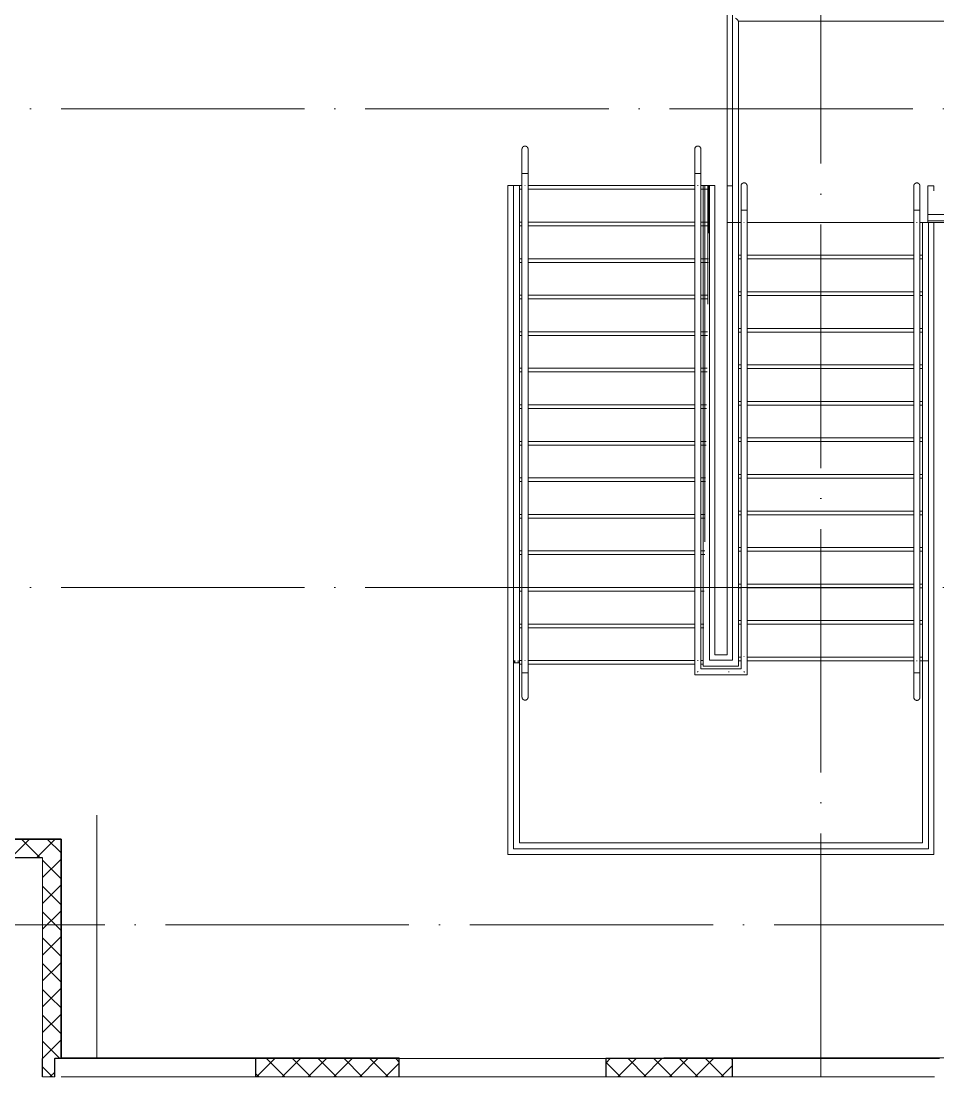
# Model space of a CAD drawing. Header units: millimetres. Extents: x -1073752 to 1436911, y -1379358 to 94781.
# Drawn here: x -898869 to -891335, y -1011006 to -1002336 of the extents above; entities that cross this region are included whole.
import ezdxf

# ---------------------------------------------------------------- set-up
doc = ezdxf.new("R2010")
doc.units = ezdxf.units.MM
doc.linetypes.add('ADSK_Линия сетки', pattern=[25, 20, -2.5, 0, -2.5])
for name, color, linetype, lineweight in [('Лестницы', 7, 'Continuous', 9), ('Ограждение', 252, 'Continuous', 9), ('Оси', 252, 'Continuous', 9), ('Перекрытие', 252, 'Continuous', 18), ('Стены внутренние', 7, 'Continuous', 18), ('Стены наружные', 7, 'Continuous', 18), ('Стены штриховка', 7, 'Continuous', 9)]:
    doc.layers.add(name, color=color, linetype=linetype, lineweight=lineweight)

# ---------------------------------------------------------------- blocks, each defined once
blk = doc.blocks.new('2 этаж')
at = {"layer": 'Лестницы', "color": 251, "true_color": 0x636466}
for p, q in [((128900.8, 4029.8), (128855.8, 4029.8)), ((128855.8, 4029.8), (128855.8, -187.6)), ((128970.8, 4029.8), (128950.8, 4029.8)), ((128970.8, 3999.8), (128950.8, 3999.8)), ((130390.8, 4029.8), (129020.8, 4029.8)), ((130390.8, 3999.8), (129020.8, 3999.8)), ((130505.8, 4029.8), (130440.8, 4029.8)), ((130505.8, 3999.8), (130440.8, 3999.8)), ((130555.8, 4029.8), (130505.8, 4029.8)), ((130505.8, 4029.8), (130505.8, 3729.8)), ((130555.8, 4029.8), (130555.8, 177.7)), ((130701, 4027.7), (130655.8, 4027.7)), ((130655.8, 3987.8), (130655.8, 4027.7)), ((132355.8, 4027.7), (132305.8, 4027.7)), ((132305.8, 3791.9), (132305.8, 4027.7)), ((132355.8, 3987.8), (132355.8, 4027.7)), ((128970.8, 3729.8), (128950.8, 3729.8)), ((130390.8, 3729.8), (129020.8, 3729.8)), ((130505.8, 3729.8), (130440.8, 3729.8)), ((130505.8, 3729.8), (130505.8, 3639.8)), ((132305.8, 3727.7), (132305.8, 3741.9)), ((128970.8, 3699.8), (128950.8, 3699.8)), ((130390.8, 3699.8), (129020.8, 3699.8)), ((130505.8, 3699.8), (130440.8, 3699.8)), ((130655.8, 177.7), (130655.8, 3727.4)), ((132355.8, 145), (132355.8, 3727.4)), ((128970.8, 3429.8), (128950.8, 3429.8)), ((128970.8, 3399.8), (128950.8, 3399.8)), ((130390.8, 3429.8), (129020.8, 3429.8)), ((130390.8, 3399.8), (129020.8, 3399.8)), ((130503.1, 3429.8), (130440.8, 3429.8)), ((130502.7, 3399.8), (130440.8, 3399.8)), ((130750.8, 3457.7), (130770.8, 3457.7)), ((130750.8, 3427.7), (130770.8, 3427.7)), ((130820.8, 3457.7), (132190.8, 3457.7)), ((130820.8, 3427.7), (132190.8, 3427.7)), ((132240.8, 3457.7), (132260.8, 3457.7)), ((132240.8, 3427.7), (132260.8, 3427.7)), ((128970.8, 3129.8), (128950.8, 3129.8)), ((130390.8, 3129.8), (129020.8, 3129.8)), ((130499.3, 3129.8), (130440.8, 3129.8)), ((130750.8, 3157.7), (130770.8, 3157.7)), ((130750.8, 3127.7), (130770.8, 3127.7)), ((130820.8, 3157.7), (132190.8, 3157.7)), ((130820.8, 3127.7), (132190.8, 3127.7)), ((132240.8, 3157.7), (132260.8, 3157.7)), ((132240.8, 3127.7), (132260.8, 3127.7)), ((128970.8, 3099.8), (128950.8, 3099.8)), ((130390.8, 3099.8), (129020.8, 3099.8)), ((130498.9, 3099.8), (130440.8, 3099.8)), ((128970.8, 2829.8), (128950.8, 2829.8)), ((128970.8, 2799.8), (128950.8, 2799.8)), ((130390.8, 2829.8), (129020.8, 2829.8)), ((130390.8, 2799.8), (129020.8, 2799.8)), ((130495.4, 2829.8), (130440.8, 2829.8)), ((130495.1, 2799.8), (130440.8, 2799.8)), ((130750.8, 2857.7), (130770.8, 2857.7)), ((130750.8, 2827.7), (130770.8, 2827.7)), ((130820.8, 2857.7), (132190.8, 2857.7)), ((130820.8, 2827.7), (132190.8, 2827.7)), ((132240.8, 2857.7), (132260.8, 2857.7)), ((132240.8, 2827.7), (132260.8, 2827.7)), ((128970.8, 2529.8), (128950.8, 2529.8)), ((130390.8, 2529.8), (129020.8, 2529.8)), ((130491.8, 2529.8), (130440.8, 2529.8)), ((130750.8, 2557.7), (130770.8, 2557.7)), ((130750.8, 2527.7), (130770.8, 2527.7)), ((130820.8, 2557.7), (132190.8, 2557.7)), ((130820.8, 2527.7), (132190.8, 2527.7)), ((132240.8, 2557.7), (132260.8, 2557.7)), ((132240.8, 2527.7), (132260.8, 2527.7)), ((128970.8, 2499.8), (128950.8, 2499.8)), ((130390.8, 2499.8), (129020.8, 2499.8)), ((130491.2, 2499.8), (130440.8, 2499.8)), ((130750.8, 2257.7), (130770.8, 2257.7)), ((130820.8, 2257.7), (132190.8, 2257.7)), ((132240.8, 2257.7), (132260.8, 2257.7)), ((128970.8, 2229.8), (128950.8, 2229.8)), ((128970.8, 2199.8), (128950.8, 2199.8)), ((130390.8, 2229.8), (129020.8, 2229.8)), ((130390.8, 2199.8), (129020.8, 2199.8)), ((130487.7, 2229.8), (130440.8, 2229.8)), ((130487.4, 2199.8), (130440.8, 2199.8)), ((130750.8, 2227.7), (130770.8, 2227.7)), ((130820.8, 2227.7), (132190.8, 2227.7)), ((132240.8, 2227.7), (132260.8, 2227.7)), ((128970.8, 1929.8), (128950.8, 1929.8)), ((130390.8, 1929.8), (129020.8, 1929.8)), ((130483.9, 1929.8), (130440.8, 1929.8)), ((130750.8, 1957.7), (130770.8, 1957.7)), ((130750.8, 1927.7), (130770.8, 1927.7)), ((130820.8, 1957.7), (132190.8, 1957.7)), ((130820.8, 1927.7), (132190.8, 1927.7)), ((132240.8, 1957.7), (132260.8, 1957.7)), ((132240.8, 1927.7), (132260.8, 1927.7)), ((128970.8, 1899.8), (128950.8, 1899.8)), ((130390.8, 1899.8), (129020.8, 1899.8)), ((130483.5, 1899.8), (130440.8, 1899.8)), ((130750.8, 1657.7), (130770.8, 1657.7)), ((130820.8, 1657.7), (132190.8, 1657.7)), ((132240.8, 1657.7), (132260.8, 1657.7)), ((128970.8, 1629.8), (128950.8, 1629.8)), ((128970.8, 1599.8), (128950.8, 1599.8)), ((130390.8, 1629.8), (129020.8, 1629.8)), ((130390.8, 1599.8), (129020.8, 1599.8)), ((130480.1, 1629.8), (130440.8, 1629.8)), ((130479.7, 1599.8), (130440.8, 1599.8)), ((130750.8, 1627.7), (130770.8, 1627.7)), ((130820.8, 1627.7), (132190.8, 1627.7)), ((132240.8, 1627.7), (132260.8, 1627.7)), ((128970.8, 1329.8), (128950.8, 1329.8)), ((130390.8, 1329.8), (129020.8, 1329.8)), ((130476.4, 1329.8), (130440.8, 1329.8)), ((130750.8, 1357.7), (130770.8, 1357.7)), ((130750.8, 1327.7), (130770.8, 1327.7)), ((130820.8, 1357.7), (132190.8, 1357.7)), ((130820.8, 1327.7), (132190.8, 1327.7)), ((132240.8, 1357.7), (132260.8, 1357.7)), ((132240.8, 1327.7), (132260.8, 1327.7)), ((128970.8, 1299.8), (128950.8, 1299.8)), ((130390.8, 1299.8), (129020.8, 1299.8)), ((130475.9, 1299.8), (130440.8, 1299.8)), ((130750.8, 1057.7), (130770.8, 1057.7)), ((130820.8, 1057.7), (132190.8, 1057.7)), ((132240.8, 1057.7), (132260.8, 1057.7)), ((128970.8, 1029.8), (128950.8, 1029.8)), ((128970.8, 999.8), (128950.8, 999.8)), ((130390.8, 1029.8), (129020.8, 1029.8)), ((130390.8, 999.8), (129020.8, 999.8)), ((130472.5, 1029.8), (130440.8, 1029.8)), ((130472.2, 999.8), (130440.8, 999.8)), ((130750.8, 1027.7), (130770.8, 1027.7)), ((130820.8, 1027.7), (132190.8, 1027.7)), ((132240.8, 1027.7), (132260.8, 1027.7)), ((128970.8, 729.8), (128950.8, 729.8)), ((128970.8, 699.8), (128950.8, 699.8)), ((130390.8, 729.8), (129020.8, 729.8)), ((130390.8, 699.8), (129020.8, 699.8)), ((130468.5, 729.8), (130440.8, 729.8)), ((130468.1, 699.8), (130440.8, 699.8)), ((130750.8, 757.7), (130770.8, 757.7)), ((130750.8, 727.7), (130770.8, 727.7)), ((130820.8, 757.7), (132190.8, 757.7)), ((130820.8, 727.7), (132190.8, 727.7)), ((132240.8, 757.7), (132260.8, 757.7)), ((132240.8, 727.7), (132260.8, 727.7)), ((130750.8, 457.7), (130770.8, 457.7)), ((130820.8, 457.7), (132190.8, 457.7)), ((132240.8, 457.7), (132260.8, 457.7)), ((128970.8, 429.8), (128950.8, 429.8)), ((128970.8, 399.8), (128950.8, 399.8)), ((130390.8, 429.8), (129020.8, 429.8)), ((130390.8, 399.8), (129020.8, 399.8)), ((130464.7, 429.8), (130440.8, 429.8)), ((130464.3, 399.8), (130440.8, 399.8)), ((130750.8, 427.7), (130770.8, 427.7)), ((130820.8, 427.7), (132190.8, 427.7)), ((132240.8, 427.7), (132260.8, 427.7)), ((130655.8, 177.7), (130555.8, 177.7)), ((128905.8, 129.8), (128905.8, 109.8)), ((128970.8, 129.8), (128950.8, 129.8)), ((128970.8, 99.8), (128950.8, 99.8)), ((130390.8, 129.8), (129020.8, 129.8)), ((130390.8, 99.8), (129020.8, 99.8)), ((130461.8, 129.8), (130440.8, 129.8)), ((130461.3, 99.8), (130440.8, 99.8)), ((130750.8, 157.7), (130770.8, 157.7)), ((130750.8, 127.7), (130770.8, 127.7)), ((130820.8, 157.7), (132190.8, 157.7)), ((130820.8, 127.7), (132190.8, 127.7)), ((132240.8, 157.7), (132260.8, 157.7)), ((132240.8, 127.7), (132260.8, 127.7)), ((132355.8, -1462.3), (132355.8, 145)), ((128855.8, -187.6), (128855.8, -1462.3)), ((128855.8, -1462.3), (132355.8, -1462.3))]:
    blk.add_line(p, q, dxfattribs=at)
at = {"layer": 'Ограждение', "color": 251, "true_color": 0x636466}
for p, q in [((130700.8, 5430.9), (130700.8, 3727.7)), ((130750.8, 3727.7), (130750.8, 5380.9)), ((130751.3, 5380.4), (133026.5, 5380.4)), ((128970.8, 4129.8), (128970.8, 4029.2)), ((129020.8, 4129.8), (128970.8, 4129.8)), ((128970.8, 4129.8), (128970.8, 4029.8)), ((128998.2, 4129.8), (128993.5, 4129.8)), ((128993.5, 4129.8), (128995.8, 4129.8)), ((128995.8, 4129.8), (128998.2, 4129.8)), ((129020.8, 4029.2), (129020.8, 4129.8)), ((129020.8, 4129.8), (129020.8, 4029.8)), ((130390.8, 4129.8), (130390.8, 4029.2)), ((130440.8, 4129.8), (130390.8, 4129.8)), ((130390.8, 4129.8), (130390.8, 4029.8)), ((130418.2, 4129.8), (130413.5, 4129.8)), ((130413.5, 4129.8), (130415.8, 4129.8)), ((130415.8, 4129.8), (130418.2, 4129.8)), ((130440.8, 4029.2), (130440.8, 4129.8)), ((130440.8, 4129.8), (130440.8, 4029.8)), ((128900.8, 4029.8), (128950.8, 4029.8)), ((128900.8, 4029.8), (128900.8, 129.8)), ((128950.8, 4029.8), (128950.8, 129.8)), ((128970.8, 4029.8), (128970.8, 129.8)), ((128970.8, 4023.6), (128970.8, 123.6)), ((129020.8, 4029.8), (129020.8, 129.8)), ((129020.8, 123.6), (129020.8, 4023.6)), ((130390.8, 4029.8), (130390.8, 129.8)), ((130390.8, 4023.6), (130390.8, 123.6)), ((130440.8, 4029.8), (130440.8, 129.8)), ((130440.8, 123.6), (130440.8, 4023.6)), ((130460.8, 4029.8), (130510.8, 4029.8)), ((130460.8, 129.8), (130460.8, 4029.8)), ((130473.3, 4029.8), (130498.3, 4029.8)), ((130473.3, 1103.9), (130473.3, 4029.8)), ((130498.3, 3055.6), (130498.3, 4029.8)), ((130510.8, 132.7), (130510.8, 4029.8)), ((130770.8, 3827.7), (130770.8, 3733.8)), ((130770.8, 3827.7), (130820.8, 3827.7)), ((130770.8, 3727.7), (130770.8, 3827.7)), ((130798.2, 3827.7), (130793.5, 3827.7)), ((130793.5, 3827.7), (130795.8, 3827.7)), ((130795.8, 3827.7), (130798.2, 3827.7)), ((130820.8, 3733.8), (130820.8, 3827.7)), ((130820.8, 3727.7), (130820.8, 3827.7)), ((132190.8, 3827.4), (132190.8, 3733.6)), ((132190.8, 3827.4), (132240.8, 3827.4)), ((132190.8, 3727.4), (132190.8, 3827.4)), ((132218.2, 3827.4), (132213.5, 3827.4)), ((132213.5, 3827.4), (132215.8, 3827.4)), ((132215.8, 3827.4), (132218.2, 3827.4)), ((132240.8, 3733.6), (132240.8, 3827.4)), ((132240.8, 3727.4), (132240.8, 3827.4)), ((130770.8, 3733.8), (130770.8, 169.2)), ((130820.8, 169.2), (130820.8, 3733.8)), ((132190.8, 3733.6), (132190.8, 133.8)), ((132240.8, 133.8), (132240.8, 3733.6)), ((133018.7, 3791.9), (132305.8, 3791.9)), ((132305.8, 3741.9), (132968.7, 3741.9)), ((130700.8, 3727.7), (130750.8, 3727.7)), ((130700.8, 3727.7), (130700.8, 132.7)), ((130750.8, 3727.7), (130750.8, 82.7)), ((130770.8, 163.1), (130770.8, 3727.7)), ((130820.8, 163.1), (130820.8, 3727.7)), ((132190.8, 127.7), (132190.8, 3727.4)), ((132240.8, 127.7), (132240.8, 3727.4)), ((132260.8, 3727.4), (132310.8, 3727.4)), ((132260.8, 3727.4), (132260.8, 127.7)), ((132310.8, 3727.4), (132310.8, 127.7)), ((128900.8, 129.8), (128900.8, 109.8)), ((128900.8, 109.8), (128950.8, 109.8)), ((128900.8, -1417.3), (128900.8, 109.8)), ((128950.8, 109.8), (128900.8, 109.8)), ((128913.3, 129.8), (128913.3, 109.8)), ((128938.3, 129.8), (128938.3, 109.8)), ((128950.8, 129.8), (128950.8, 109.8)), ((128950.8, -1367.3), (128950.8, 109.8)), ((128970.8, 129.8), (128970.8, 29.8)), ((128970.8, 123.6), (128970.8, 29.8)), ((129020.8, 129.8), (129020.8, 29.8)), ((129020.8, 29.8), (129020.8, 123.6)), ((130390.8, 129.8), (130390.8, 12.7)), ((130390.8, 123.6), (130390.8, 12.7)), ((130440.8, 129.8), (130440.8, 62.7)), ((130440.8, 62.7), (130440.8, 123.6)), ((130460.8, 82.7), (130460.8, 129.8)), ((130700.8, 132.7), (130510.8, 132.7)), ((130770.8, 163.6), (130770.8, 62.7)), ((130770.8, 62.7), (130770.8, 163.1)), ((130820.8, 12.7), (130820.8, 163.6)), ((130820.8, 12.7), (130820.8, 163.1)), ((132190.8, 128.2), (132190.8, 27.7)), ((132190.8, 27.7), (132190.8, 127.7)), ((132240.8, 27.7), (132240.8, 128.2)), ((132240.8, 27.7), (132240.8, 127.7)), ((132260.8, 127.7), (132260.8, -1367.3)), ((132310.8, 127.7), (132260.8, 127.7)), ((132310.8, 127.7), (132310.8, -1417.3)), ((129020.8, 29.8), (128970.8, 29.8)), ((128993.5, 29.8), (128998.2, 29.8)), ((128995.8, 29.8), (128993.5, 29.8)), ((128998.2, 29.8), (128995.8, 29.8)), ((130390.8, 12.7), (130670.4, 12.7)), ((130390.8, 12.7), (130670.4, 12.7)), ((130670.4, 62.7), (130440.8, 62.7)), ((130440.8, 62.7), (130670.4, 62.7)), ((130750.8, 82.7), (130460.8, 82.7)), ((130670.4, 62.7), (130770.8, 62.7)), ((130670.4, 12.7), (130820.8, 12.7)), ((130770.8, 62.7), (130695.4, 62.7)), ((130695.4, 12.7), (130820.8, 12.7)), ((132190.8, 27.7), (132240.8, 27.7)), ((132213.5, 27.7), (132218.2, 27.7)), ((132215.8, 27.7), (132213.5, 27.7)), ((132218.2, 27.7), (132215.8, 27.7)), ((132260.8, -1367.3), (128950.8, -1367.3)), ((132310.8, -1417.3), (128900.8, -1417.3))]:
    blk.add_line(p, q, dxfattribs=at)
at = {"layer": 'Ограждение', "color": 251, "true_color": 0x636466, "flags": 128}
for points in [[(130751.3, 5380.4), (130750.3, 5381.2), (130747.7, 5383.7), (130743.6, 5387.7), (130738.4, 5392.9), (130732.3, 5398.9), (130725.8, 5405.4)], [(128970.8, 4329.8), (128970.8, 4330.8), (128970.9, 4331.7), (128971, 4332.7), (128971.1, 4333.7), (128971.3, 4334.7), (128971.5, 4335.7), (128971.8, 4336.7), (128972.1, 4337.6), (128972.4, 4338.6), (128972.8, 4339.5), (128973.2, 4340.4), (128973.7, 4341.3), (128974.1, 4342.2), (128974.6, 4343), (128975.2, 4343.9), (128975.8, 4344.7), (128976.4, 4345.5), (128977, 4346.2), (128977.7, 4347), (128978.4, 4347.7), (128979.1, 4348.4), (128979.9, 4349), (128980.7, 4349.6), (128981.5, 4350.2), (128982.3, 4350.8), (128983.2, 4351.3), (128984, 4351.8), (128984.9, 4352.3), (128985.8, 4352.7), (128986.8, 4353.1), (128987.7, 4353.4), (128988.7, 4353.7), (128989.6, 4354), (128990.6, 4354.2), (128991.6, 4354.4), (128992.6, 4354.5), (128993.6, 4354.6), (128994.6, 4354.7), (128995.6, 4354.7), (128995.8, 4354.8)], [(128995.8, 4354.8), (128996.8, 4354.7), (128997.8, 4354.7), (128998.8, 4354.6), (128999.8, 4354.4), (129000.8, 4354.3), (129001.8, 4354), (129002.7, 4353.8), (129003.7, 4353.5), (129004.6, 4353.1), (129005.6, 4352.8), (129006.5, 4352.4), (129007.4, 4351.9), (129008.2, 4351.4), (129009.1, 4350.9), (129009.9, 4350.4), (129010.8, 4349.8), (129011.5, 4349.2), (129012.3, 4348.5), (129013, 4347.9), (129013.8, 4347.2), (129014.4, 4346.4), (129015.1, 4345.7), (129015.7, 4344.9), (129016.3, 4344.1), (129016.9, 4343.3), (129017.4, 4342.4), (129017.9, 4341.5), (129018.3, 4340.6), (129018.7, 4339.7), (129019.1, 4338.8), (129019.5, 4337.9), (129019.8, 4336.9), (129020, 4336), (129020.3, 4335), (129020.5, 4334), (129020.6, 4333), (129020.7, 4332), (129020.8, 4331), (129020.8, 4330), (129020.8, 4329.8)], [(130390.8, 4329.8), (130390.8, 4330.8), (130390.9, 4331.7), (130391, 4332.7), (130391.1, 4333.7), (130391.3, 4334.7), (130391.5, 4335.7), (130391.8, 4336.7), (130392.1, 4337.6), (130392.4, 4338.6), (130392.8, 4339.5), (130393.2, 4340.4), (130393.7, 4341.3), (130394.1, 4342.2), (130394.6, 4343), (130395.2, 4343.9), (130395.8, 4344.7), (130396.4, 4345.5), (130397, 4346.2), (130397.7, 4347), (130398.4, 4347.7), (130399.1, 4348.4), (130399.9, 4349), (130400.7, 4349.6), (130401.5, 4350.2), (130402.3, 4350.8), (130403.2, 4351.3), (130404, 4351.8), (130404.9, 4352.3), (130405.8, 4352.7), (130406.8, 4353.1), (130407.7, 4353.4), (130408.7, 4353.7), (130409.6, 4354), (130410.6, 4354.2), (130411.6, 4354.4), (130412.6, 4354.5), (130413.6, 4354.6), (130414.6, 4354.7), (130415.6, 4354.7), (130415.8, 4354.8)], [(130415.8, 4354.8), (130416.8, 4354.7), (130417.8, 4354.7), (130418.8, 4354.6), (130419.8, 4354.4), (130420.8, 4354.3), (130421.8, 4354), (130422.7, 4353.8), (130423.7, 4353.5), (130424.6, 4353.1), (130425.6, 4352.8), (130426.5, 4352.4), (130427.4, 4351.9), (130428.2, 4351.4), (130429.1, 4350.9), (130429.9, 4350.4), (130430.8, 4349.8), (130431.5, 4349.2), (130432.3, 4348.5), (130433, 4347.9), (130433.8, 4347.2), (130434.4, 4346.4), (130435.1, 4345.7), (130435.7, 4344.9), (130436.3, 4344.1), (130436.9, 4343.3), (130437.4, 4342.4), (130437.9, 4341.5), (130438.3, 4340.6), (130438.7, 4339.7), (130439.1, 4338.8), (130439.5, 4337.9), (130439.8, 4336.9), (130440, 4336), (130440.3, 4335), (130440.5, 4334), (130440.6, 4333), (130440.7, 4332), (130440.8, 4331), (130440.8, 4330), (130440.8, 4329.8)], [(128970.8, 4129.8), (128970.8, 4137.7), (128970.8, 4145.7), (128970.8, 4153.7), (128970.8, 4161.6), (128970.8, 4169.5), (128970.8, 4177.3), (128970.8, 4185), (128970.8, 4192.7), (128970.8, 4200.2), (128970.8, 4207.6), (128970.8, 4214.9), (128970.8, 4222.1), (128970.8, 4229.1), (128970.8, 4236), (128970.8, 4242.7), (128970.8, 4249.2), (128970.8, 4255.5), (128970.8, 4261.6), (128970.8, 4267.5), (128970.8, 4273.2), (128970.8, 4278.7), (128970.8, 4283.9), (128970.8, 4288.9), (128970.8, 4293.6), (128970.8, 4298), (128970.8, 4302.2), (128970.8, 4306.1), (128970.8, 4309.8), (128970.8, 4313.1), (128970.8, 4316.2), (128970.8, 4318.9), (128970.8, 4321.4), (128970.8, 4323.5), (128970.8, 4325.3), (128970.8, 4326.8), (128970.8, 4328), (128970.8, 4328.9), (128970.8, 4329.5), (128970.8, 4329.7), (128970.8, 4329.8)], [(128970.8, 4329.8), (128970.8, 4329.6), (128970.8, 4329.1), (128970.8, 4328.3), (128970.8, 4327.2), (128970.8, 4325.8), (128970.8, 4324), (128970.8, 4322), (128970.8, 4319.6), (128970.8, 4316.9), (128970.8, 4314), (128970.8, 4310.7), (128970.8, 4307.2), (128970.8, 4303.3), (128970.8, 4299.2), (128970.8, 4294.8), (128970.8, 4290.2), (128970.8, 4285.3), (128970.8, 4280.1), (128970.8, 4274.7), (128970.8, 4269.1), (128970.8, 4263.2), (128970.8, 4257.2), (128970.8, 4250.9), (128970.8, 4244.5), (128970.8, 4237.8), (128970.8, 4231), (128970.8, 4224), (128970.8, 4216.9), (128970.8, 4209.6), (128970.8, 4202.2), (128970.8, 4194.7), (128970.8, 4187.1), (128970.8, 4179.4), (128970.8, 4171.6), (128970.8, 4163.7), (128970.8, 4155.8), (128970.8, 4147.9), (128970.8, 4139.9), (128970.8, 4131.9), (128970.8, 4129.8)], [(129020.8, 4129.8), (129020.8, 4137.7), (129020.8, 4145.7), (129020.8, 4153.7), (129020.8, 4161.6), (129020.8, 4169.5), (129020.8, 4177.3), (129020.8, 4185), (129020.8, 4192.7), (129020.8, 4200.2), (129020.8, 4207.6), (129020.8, 4214.9), (129020.8, 4222.1), (129020.8, 4229.1), (129020.8, 4236), (129020.8, 4242.7), (129020.8, 4249.2), (129020.8, 4255.5), (129020.8, 4261.6), (129020.8, 4267.5), (129020.8, 4273.2), (129020.8, 4278.7), (129020.8, 4283.9), (129020.8, 4288.9), (129020.8, 4293.6), (129020.8, 4298), (129020.8, 4302.2), (129020.8, 4306.1), (129020.8, 4309.8), (129020.8, 4313.1), (129020.8, 4316.2), (129020.8, 4318.9), (129020.8, 4321.4), (129020.8, 4323.5), (129020.8, 4325.3), (129020.8, 4326.8), (129020.8, 4328), (129020.8, 4328.9), (129020.8, 4329.5), (129020.8, 4329.7), (129020.8, 4329.8)], [(129020.8, 4329.8), (129020.8, 4329.6), (129020.8, 4329.1), (129020.8, 4328.3), (129020.8, 4327.2), (129020.8, 4325.8), (129020.8, 4324), (129020.8, 4322), (129020.8, 4319.6), (129020.8, 4316.9), (129020.8, 4314), (129020.8, 4310.7), (129020.8, 4307.2), (129020.8, 4303.3), (129020.8, 4299.2), (129020.8, 4294.8), (129020.8, 4290.2), (129020.8, 4285.3), (129020.8, 4280.1), (129020.8, 4274.7), (129020.8, 4269.1), (129020.8, 4263.2), (129020.8, 4257.2), (129020.8, 4250.9), (129020.8, 4244.5), (129020.8, 4237.8), (129020.8, 4231), (129020.8, 4224), (129020.8, 4216.9), (129020.8, 4209.6), (129020.8, 4202.2), (129020.8, 4194.7), (129020.8, 4187.1), (129020.8, 4179.4), (129020.8, 4171.6), (129020.8, 4163.7), (129020.8, 4155.8), (129020.8, 4147.9), (129020.8, 4139.9), (129020.8, 4131.9), (129020.8, 4129.8)], [(130390.8, 4129.8), (130390.8, 4137.7), (130390.8, 4145.7), (130390.8, 4153.7), (130390.8, 4161.6), (130390.8, 4169.5), (130390.8, 4177.3), (130390.8, 4185), (130390.8, 4192.7), (130390.8, 4200.2), (130390.8, 4207.6), (130390.8, 4214.9), (130390.8, 4222.1), (130390.8, 4229.1), (130390.8, 4236), (130390.8, 4242.7), (130390.8, 4249.2), (130390.8, 4255.5), (130390.8, 4261.6), (130390.8, 4267.5), (130390.8, 4273.2), (130390.8, 4278.7), (130390.8, 4283.9), (130390.8, 4288.9), (130390.8, 4293.6), (130390.8, 4298), (130390.8, 4302.2), (130390.8, 4306.1), (130390.8, 4309.8), (130390.8, 4313.1), (130390.8, 4316.2), (130390.8, 4318.9), (130390.8, 4321.4), (130390.8, 4323.5), (130390.8, 4325.3), (130390.8, 4326.8), (130390.8, 4328), (130390.8, 4328.9), (130390.8, 4329.5), (130390.8, 4329.7), (130390.8, 4329.8)], [(130390.8, 4329.8), (130390.8, 4329.6), (130390.8, 4329.1), (130390.8, 4328.3), (130390.8, 4327.2), (130390.8, 4325.8), (130390.8, 4324), (130390.8, 4322), (130390.8, 4319.6), (130390.8, 4316.9), (130390.8, 4314), (130390.8, 4310.7), (130390.8, 4307.2), (130390.8, 4303.3), (130390.8, 4299.2), (130390.8, 4294.8), (130390.8, 4290.2), (130390.8, 4285.3), (130390.8, 4280.1), (130390.8, 4274.7), (130390.8, 4269.1), (130390.8, 4263.2), (130390.8, 4257.2), (130390.8, 4250.9), (130390.8, 4244.5), (130390.8, 4237.8), (130390.8, 4231), (130390.8, 4224), (130390.8, 4216.9), (130390.8, 4209.6), (130390.8, 4202.2), (130390.8, 4194.7), (130390.8, 4187.1), (130390.8, 4179.4), (130390.8, 4171.6), (130390.8, 4163.7), (130390.8, 4155.8), (130390.8, 4147.9), (130390.8, 4139.9), (130390.8, 4131.9), (130390.8, 4129.8)], [(130440.8, 4129.8), (130440.8, 4137.7), (130440.8, 4145.7), (130440.8, 4153.7), (130440.8, 4161.6), (130440.8, 4169.5), (130440.8, 4177.3), (130440.8, 4185), (130440.8, 4192.7), (130440.8, 4200.2), (130440.8, 4207.6), (130440.8, 4214.9), (130440.8, 4222.1), (130440.8, 4229.1), (130440.8, 4236), (130440.8, 4242.7), (130440.8, 4249.2), (130440.8, 4255.5), (130440.8, 4261.6), (130440.8, 4267.5), (130440.8, 4273.2), (130440.8, 4278.7), (130440.8, 4283.9), (130440.8, 4288.9), (130440.8, 4293.6), (130440.8, 4298), (130440.8, 4302.2), (130440.8, 4306.1), (130440.8, 4309.8), (130440.8, 4313.1), (130440.8, 4316.2), (130440.8, 4318.9), (130440.8, 4321.4), (130440.8, 4323.5), (130440.8, 4325.3), (130440.8, 4326.8), (130440.8, 4328), (130440.8, 4328.9), (130440.8, 4329.5), (130440.8, 4329.7), (130440.8, 4329.8)], [(130440.8, 4329.8), (130440.8, 4329.6), (130440.8, 4329.1), (130440.8, 4328.3), (130440.8, 4327.2), (130440.8, 4325.8), (130440.8, 4324), (130440.8, 4322), (130440.8, 4319.6), (130440.8, 4316.9), (130440.8, 4314), (130440.8, 4310.7), (130440.8, 4307.2), (130440.8, 4303.3), (130440.8, 4299.2), (130440.8, 4294.8), (130440.8, 4290.2), (130440.8, 4285.3), (130440.8, 4280.1), (130440.8, 4274.7), (130440.8, 4269.1), (130440.8, 4263.2), (130440.8, 4257.2), (130440.8, 4250.9), (130440.8, 4244.5), (130440.8, 4237.8), (130440.8, 4231), (130440.8, 4224), (130440.8, 4216.9), (130440.8, 4209.6), (130440.8, 4202.2), (130440.8, 4194.7), (130440.8, 4187.1), (130440.8, 4179.4), (130440.8, 4171.6), (130440.8, 4163.7), (130440.8, 4155.8), (130440.8, 4147.9), (130440.8, 4139.9), (130440.8, 4131.9), (130440.8, 4129.8)], [(130770.8, 4027.7), (130770.8, 4028.7), (130770.9, 4029.7), (130771, 4030.7), (130771.1, 4031.6), (130771.3, 4032.6), (130771.5, 4033.6), (130771.8, 4034.6), (130772.1, 4035.5), (130772.4, 4036.5), (130772.8, 4037.4), (130773.2, 4038.3), (130773.6, 4039.2), (130774.1, 4040.1), (130774.6, 4040.9), (130775.2, 4041.8), (130775.8, 4042.6), (130776.4, 4043.4), (130777, 4044.1), (130777.7, 4044.9), (130778.4, 4045.6), (130779.1, 4046.3), (130779.9, 4046.9), (130780.7, 4047.6), (130781.5, 4048.1), (130782.3, 4048.7), (130783.2, 4049.2), (130784, 4049.7), (130784.9, 4050.2), (130785.8, 4050.6), (130786.8, 4051), (130787.7, 4051.3), (130788.7, 4051.6), (130789.6, 4051.9), (130790.6, 4052.1), (130791.6, 4052.3), (130792.6, 4052.5), (130793.6, 4052.6), (130794.6, 4052.6), (130795.6, 4052.7), (130795.8, 4052.7)], [(130770.8, 3827.7), (130770.8, 3835.7), (130770.8, 3843.6), (130770.8, 3851.6), (130770.8, 3859.5), (130770.8, 3867.4), (130770.8, 3875.2), (130770.8, 3882.9), (130770.8, 3890.6), (130770.8, 3898.1), (130770.8, 3905.5), (130770.8, 3912.9), (130770.8, 3920), (130770.8, 3927), (130770.8, 3933.9), (130770.8, 3940.6), (130770.8, 3947.1), (130770.8, 3953.4), (130770.8, 3959.5), (130770.8, 3965.4), (130770.8, 3971.1), (130770.8, 3976.6), (130770.8, 3981.8), (130770.8, 3986.8), (130770.8, 3991.5), (130770.8, 3996), (130770.8, 4000.1), (130770.8, 4004.1), (130770.8, 4007.7), (130770.8, 4011), (130770.8, 4014.1), (130770.8, 4016.8), (130770.8, 4019.3), (130770.8, 4021.4), (130770.8, 4023.2), (130770.8, 4024.8), (130770.8, 4026), (130770.8, 4026.8), (130770.8, 4027.4), (130770.8, 4027.7), (130770.8, 4027.7)], [(130770.8, 4027.7), (130770.8, 4027.5), (130770.8, 4027), (130770.8, 4026.2), (130770.8, 4025.1), (130770.8, 4023.7), (130770.8, 4021.9), (130770.8, 4019.9), (130770.8, 4017.5), (130770.8, 4014.8), (130770.8, 4011.9), (130770.8, 4008.6), (130770.8, 4005.1), (130770.8, 4001.2), (130770.8, 3997.1), (130770.8, 3992.7), (130770.8, 3988.1), (130770.8, 3983.2), (130770.8, 3978), (130770.8, 3972.6), (130770.8, 3967), (130770.8, 3961.2), (130770.8, 3955.1), (130770.8, 3948.8), (130770.8, 3942.4), (130770.8, 3935.7), (130770.8, 3928.9), (130770.8, 3921.9), (130770.8, 3914.8), (130770.8, 3907.5), (130770.8, 3900.1), (130770.8, 3892.6), (130770.8, 3885), (130770.8, 3877.3), (130770.8, 3869.5), (130770.8, 3861.7), (130770.8, 3853.7), (130770.8, 3845.8), (130770.8, 3837.8), (130770.8, 3829.8), (130770.8, 3827.7)], [(130795.8, 4052.7), (130796.8, 4052.6), (130797.8, 4052.6), (130798.8, 4052.5), (130799.8, 4052.3), (130800.8, 4052.2), (130801.8, 4051.9), (130802.7, 4051.7), (130803.7, 4051.4), (130804.6, 4051.1), (130805.6, 4050.7), (130806.5, 4050.3), (130807.4, 4049.8), (130808.2, 4049.4), (130809.1, 4048.8), (130809.9, 4048.3), (130810.8, 4047.7), (130811.5, 4047.1), (130812.3, 4046.5), (130813, 4045.8), (130813.8, 4045.1), (130814.4, 4044.4), (130815.1, 4043.6), (130815.7, 4042.8), (130816.3, 4042), (130816.9, 4041.2), (130817.4, 4040.3), (130817.9, 4039.4), (130818.3, 4038.6), (130818.7, 4037.6), (130819.1, 4036.7), (130819.5, 4035.8), (130819.8, 4034.8), (130820, 4033.9), (130820.3, 4032.9), (130820.5, 4031.9), (130820.6, 4030.9), (130820.7, 4029.9), (130820.8, 4028.9), (130820.8, 4027.9), (130820.8, 4027.7)], [(130820.8, 3827.7), (130820.8, 3835.7), (130820.8, 3843.6), (130820.8, 3851.6), (130820.8, 3859.5), (130820.8, 3867.4), (130820.8, 3875.2), (130820.8, 3882.9), (130820.8, 3890.6), (130820.8, 3898.1), (130820.8, 3905.5), (130820.8, 3912.9), (130820.8, 3920), (130820.8, 3927), (130820.8, 3933.9), (130820.8, 3940.6), (130820.8, 3947.1), (130820.8, 3953.4), (130820.8, 3959.5), (130820.8, 3965.4), (130820.8, 3971.1), (130820.8, 3976.6), (130820.8, 3981.8), (130820.8, 3986.8), (130820.8, 3991.5), (130820.8, 3996), (130820.8, 4000.1), (130820.8, 4004.1), (130820.8, 4007.7), (130820.8, 4011), (130820.8, 4014.1), (130820.8, 4016.8), (130820.8, 4019.3), (130820.8, 4021.4), (130820.8, 4023.2), (130820.8, 4024.8), (130820.8, 4026), (130820.8, 4026.8), (130820.8, 4027.4), (130820.8, 4027.7), (130820.8, 4027.7)], [(130820.8, 4027.7), (130820.8, 4027.5), (130820.8, 4027), (130820.8, 4026.2), (130820.8, 4025.1), (130820.8, 4023.7), (130820.8, 4021.9), (130820.8, 4019.9), (130820.8, 4017.5), (130820.8, 4014.8), (130820.8, 4011.9), (130820.8, 4008.6), (130820.8, 4005.1), (130820.8, 4001.2), (130820.8, 3997.1), (130820.8, 3992.7), (130820.8, 3988.1), (130820.8, 3983.2), (130820.8, 3978), (130820.8, 3972.6), (130820.8, 3967), (130820.8, 3961.2), (130820.8, 3955.1), (130820.8, 3948.8), (130820.8, 3942.4), (130820.8, 3935.7), (130820.8, 3928.9), (130820.8, 3921.9), (130820.8, 3914.8), (130820.8, 3907.5), (130820.8, 3900.1), (130820.8, 3892.6), (130820.8, 3885), (130820.8, 3877.3), (130820.8, 3869.5), (130820.8, 3861.7), (130820.8, 3853.7), (130820.8, 3845.8), (130820.8, 3837.8), (130820.8, 3829.8), (130820.8, 3827.7)], [(132190.8, 4027.4), (132190.8, 4028.4), (132190.9, 4029.4), (132191, 4030.4), (132191.1, 4031.4), (132191.3, 4032.4), (132191.5, 4033.3), (132191.8, 4034.3), (132192.1, 4035.3), (132192.4, 4036.2), (132192.8, 4037.1), (132193.2, 4038), (132193.6, 4038.9), (132194.1, 4039.8), (132194.6, 4040.7), (132195.2, 4041.5), (132195.8, 4042.3), (132196.4, 4043.1), (132197, 4043.9), (132197.7, 4044.6), (132198.4, 4045.3), (132199.1, 4046), (132199.9, 4046.7), (132200.7, 4047.3), (132201.5, 4047.9), (132202.3, 4048.4), (132203.2, 4049), (132204, 4049.4), (132204.9, 4049.9), (132205.8, 4050.3), (132206.8, 4050.7), (132207.7, 4051), (132208.7, 4051.3), (132209.6, 4051.6), (132210.6, 4051.8), (132211.6, 4052), (132212.6, 4052.2), (132213.6, 4052.3), (132214.6, 4052.4), (132215.6, 4052.4), (132215.8, 4052.4)], [(132190.8, 3827.4), (132190.8, 3835.4), (132190.8, 3843.4), (132190.8, 3851.3), (132190.8, 3859.3), (132190.8, 3867.1), (132190.8, 3874.9), (132190.8, 3882.7), (132190.8, 3890.3), (132190.8, 3897.8), (132190.8, 3905.3), (132190.8, 3912.6), (132190.8, 3919.8), (132190.8, 3926.8), (132190.8, 3933.6), (132190.8, 3940.3), (132190.8, 3946.8), (132190.8, 3953.2), (132190.8, 3959.3), (132190.8, 3965.2), (132190.8, 3970.9), (132190.8, 3976.3), (132190.8, 3981.5), (132190.8, 3986.5), (132190.8, 3991.2), (132190.8, 3995.7), (132190.8, 3999.9), (132190.8, 4003.8), (132190.8, 4007.4), (132190.8, 4010.8), (132190.8, 4013.8), (132190.8, 4016.6), (132190.8, 4019), (132190.8, 4021.1), (132190.8, 4023), (132190.8, 4024.5), (132190.8, 4025.7), (132190.8, 4026.6), (132190.8, 4027.1), (132190.8, 4027.4), (132190.8, 4027.4)], [(132190.8, 4027.4), (132190.8, 4027.2), (132190.8, 4026.8), (132190.8, 4026), (132190.8, 4024.8), (132190.8, 4023.4), (132190.8, 4021.7), (132190.8, 4019.6), (132190.8, 4017.2), (132190.8, 4014.6), (132190.8, 4011.6), (132190.8, 4008.3), (132190.8, 4004.8), (132190.8, 4001), (132190.8, 3996.8), (132190.8, 3992.5), (132190.8, 3987.8), (132190.8, 3982.9), (132190.8, 3977.8), (132190.8, 3972.4), (132190.8, 3966.7), (132190.8, 3960.9), (132190.8, 3954.8), (132190.8, 3948.6), (132190.8, 3942.1), (132190.8, 3935.5), (132190.8, 3928.6), (132190.8, 3921.7), (132190.8, 3914.5), (132190.8, 3907.3), (132190.8, 3899.9), (132190.8, 3892.4), (132190.8, 3884.7), (132190.8, 3877), (132190.8, 3869.2), (132190.8, 3861.4), (132190.8, 3853.5), (132190.8, 3845.5), (132190.8, 3837.5), (132190.8, 3829.6), (132190.8, 3827.4)], [(132215.8, 4052.4), (132216.8, 4052.4), (132217.8, 4052.3), (132218.8, 4052.2), (132219.8, 4052.1), (132220.8, 4051.9), (132221.8, 4051.7), (132222.7, 4051.4), (132223.7, 4051.1), (132224.6, 4050.8), (132225.6, 4050.4), (132226.5, 4050), (132227.4, 4049.6), (132228.2, 4049.1), (132229.1, 4048.6), (132229.9, 4048), (132230.8, 4047.4), (132231.5, 4046.8), (132232.3, 4046.2), (132233, 4045.5), (132233.8, 4044.8), (132234.4, 4044.1), (132235.1, 4043.3), (132235.7, 4042.5), (132236.3, 4041.7), (132236.9, 4040.9), (132237.4, 4040.1), (132237.9, 4039.2), (132238.3, 4038.3), (132238.7, 4037.4), (132239.1, 4036.5), (132239.5, 4035.5), (132239.8, 4034.6), (132240, 4033.6), (132240.3, 4032.6), (132240.5, 4031.6), (132240.6, 4030.7), (132240.7, 4029.7), (132240.8, 4028.7), (132240.8, 4027.7), (132240.8, 4027.4)], [(132240.8, 3827.4), (132240.8, 3835.4), (132240.8, 3843.4), (132240.8, 3851.3), (132240.8, 3859.3), (132240.8, 3867.1), (132240.8, 3874.9), (132240.8, 3882.7), (132240.8, 3890.3), (132240.8, 3897.8), (132240.8, 3905.3), (132240.8, 3912.6), (132240.8, 3919.8), (132240.8, 3926.8), (132240.8, 3933.6), (132240.8, 3940.3), (132240.8, 3946.8), (132240.8, 3953.2), (132240.8, 3959.3), (132240.8, 3965.2), (132240.8, 3970.9), (132240.8, 3976.3), (132240.8, 3981.5), (132240.8, 3986.5), (132240.8, 3991.2), (132240.8, 3995.7), (132240.8, 3999.9), (132240.8, 4003.8), (132240.8, 4007.4), (132240.8, 4010.8), (132240.8, 4013.8), (132240.8, 4016.6), (132240.8, 4019), (132240.8, 4021.1), (132240.8, 4023), (132240.8, 4024.5), (132240.8, 4025.7), (132240.8, 4026.6), (132240.8, 4027.1), (132240.8, 4027.4), (132240.8, 4027.4)], [(132240.8, 4027.4), (132240.8, 4027.2), (132240.8, 4026.8), (132240.8, 4026), (132240.8, 4024.8), (132240.8, 4023.4), (132240.8, 4021.7), (132240.8, 4019.6), (132240.8, 4017.2), (132240.8, 4014.6), (132240.8, 4011.6), (132240.8, 4008.3), (132240.8, 4004.8), (132240.8, 4001), (132240.8, 3996.8), (132240.8, 3992.5), (132240.8, 3987.8), (132240.8, 3982.9), (132240.8, 3977.8), (132240.8, 3972.4), (132240.8, 3966.7), (132240.8, 3960.9), (132240.8, 3954.8), (132240.8, 3948.6), (132240.8, 3942.1), (132240.8, 3935.5), (132240.8, 3928.6), (132240.8, 3921.7), (132240.8, 3914.5), (132240.8, 3907.3), (132240.8, 3899.9), (132240.8, 3892.4), (132240.8, 3884.7), (132240.8, 3877), (132240.8, 3869.2), (132240.8, 3861.4), (132240.8, 3853.5), (132240.8, 3845.5), (132240.8, 3837.5), (132240.8, 3829.6), (132240.8, 3827.4)], [(132305.8, 3741.9), (132305.8, 3742.7), (132305.8, 3745.2), (132305.8, 3749.2), (132305.8, 3754.4), (132305.8, 3760.4), (132305.8, 3766.9), (132305.8, 3773.3), (132305.8, 3779.4), (132305.8, 3784.6), (132305.8, 3788.5), (132305.8, 3791), (132305.8, 3791.9)], [(128970.8, 29.8), (128970.8, 21.8), (128970.8, 13.8), (128970.8, 5.8), (128970.8, -2.1), (128970.8, -10), (128970.8, -17.8), (128970.8, -25.5), (128970.8, -33.2), (128970.8, -40.7), (128970.8, -48.1), (128970.8, -55.4), (128970.8, -62.6), (128970.8, -69.6), (128970.8, -76.5), (128970.8, -83.2), (128970.8, -89.7), (128970.8, -96), (128970.8, -102.1), (128970.8, -108), (128970.8, -113.7), (128970.8, -119.2), (128970.8, -124.4), (128970.8, -129.4), (128970.8, -134.1), (128970.8, -138.5), (128970.8, -142.7), (128970.8, -146.6), (128970.8, -150.3), (128970.8, -153.6), (128970.8, -156.7), (128970.8, -159.4), (128970.8, -161.9), (128970.8, -164), (128970.8, -165.8), (128970.8, -167.3), (128970.8, -168.5), (128970.8, -169.4), (128970.8, -170), (128970.8, -170.2), (128970.8, -170.2)], [(128970.8, -170.2), (128970.8, -170.1), (128970.8, -169.6), (128970.8, -168.8), (128970.8, -167.7), (128970.8, -166.3), (128970.8, -164.5), (128970.8, -162.5), (128970.8, -160.1), (128970.8, -157.4), (128970.8, -154.5), (128970.8, -151.2), (128970.8, -147.6), (128970.8, -143.8), (128970.8, -139.7), (128970.8, -135.3), (128970.8, -130.7), (128970.8, -125.8), (128970.8, -120.6), (128970.8, -115.2), (128970.8, -109.6), (128970.8, -103.7), (128970.8, -97.7), (128970.8, -91.4), (128970.8, -85), (128970.8, -78.3), (128970.8, -71.5), (128970.8, -64.5), (128970.8, -57.4), (128970.8, -50.1), (128970.8, -42.7), (128970.8, -35.2), (128970.8, -27.6), (128970.8, -19.9), (128970.8, -12.1), (128970.8, -4.2), (128970.8, 3.7), (128970.8, 11.6), (128970.8, 19.6), (128970.8, 27.6), (128970.8, 29.8)], [(129020.8, 29.8), (129020.8, 21.8), (129020.8, 13.8), (129020.8, 5.8), (129020.8, -2.1), (129020.8, -10), (129020.8, -17.8), (129020.8, -25.5), (129020.8, -33.2), (129020.8, -40.7), (129020.8, -48.1), (129020.8, -55.4), (129020.8, -62.6), (129020.8, -69.6), (129020.8, -76.5), (129020.8, -83.2), (129020.8, -89.7), (129020.8, -96), (129020.8, -102.1), (129020.8, -108), (129020.8, -113.7), (129020.8, -119.2), (129020.8, -124.4), (129020.8, -129.4), (129020.8, -134.1), (129020.8, -138.5), (129020.8, -142.7), (129020.8, -146.6), (129020.8, -150.3), (129020.8, -153.6), (129020.8, -156.7), (129020.8, -159.4), (129020.8, -161.9), (129020.8, -164), (129020.8, -165.8), (129020.8, -167.3), (129020.8, -168.5), (129020.8, -169.4), (129020.8, -170), (129020.8, -170.2), (129020.8, -170.2)], [(129020.8, -170.2), (129020.8, -170.1), (129020.8, -169.6), (129020.8, -168.8), (129020.8, -167.7), (129020.8, -166.3), (129020.8, -164.5), (129020.8, -162.5), (129020.8, -160.1), (129020.8, -157.4), (129020.8, -154.5), (129020.8, -151.2), (129020.8, -147.6), (129020.8, -143.8), (129020.8, -139.7), (129020.8, -135.3), (129020.8, -130.7), (129020.8, -125.8), (129020.8, -120.6), (129020.8, -115.2), (129020.8, -109.6), (129020.8, -103.7), (129020.8, -97.7), (129020.8, -91.4), (129020.8, -85), (129020.8, -78.3), (129020.8, -71.5), (129020.8, -64.5), (129020.8, -57.4), (129020.8, -50.1), (129020.8, -42.7), (129020.8, -35.2), (129020.8, -27.6), (129020.8, -19.9), (129020.8, -12.1), (129020.8, -4.2), (129020.8, 3.7), (129020.8, 11.6), (129020.8, 19.6), (129020.8, 27.6), (129020.8, 29.8)], [(132190.8, 27.7), (132190.8, 19.7), (132190.8, 11.7), (132190.8, 3.7), (132190.8, -4.2), (132190.8, -12.1), (132190.8, -19.9), (132190.8, -27.6), (132190.8, -35.2), (132190.8, -42.8), (132190.8, -50.2), (132190.8, -57.5), (132190.8, -64.7), (132190.8, -71.7), (132190.8, -78.6), (132190.8, -85.3), (132190.8, -91.8), (132190.8, -98.1), (132190.8, -104.2), (132190.8, -110.1), (132190.8, -115.8), (132190.8, -121.3), (132190.8, -126.5), (132190.8, -131.5), (132190.8, -136.2), (132190.8, -140.6), (132190.8, -144.8), (132190.8, -148.7), (132190.8, -152.4), (132190.8, -155.7), (132190.8, -158.7), (132190.8, -161.5), (132190.8, -163.9), (132190.8, -166.1), (132190.8, -167.9), (132190.8, -169.4), (132190.8, -170.6), (132190.8, -171.5), (132190.8, -172.1), (132190.8, -172.3), (132190.8, -172.3)], [(132190.8, -172.3), (132190.8, -172.2), (132190.8, -171.7), (132190.8, -170.9), (132190.8, -169.8), (132190.8, -168.3), (132190.8, -166.6), (132190.8, -164.5), (132190.8, -162.2), (132190.8, -159.5), (132190.8, -156.5), (132190.8, -153.3), (132190.8, -149.7), (132190.8, -145.9), (132190.8, -141.8), (132190.8, -137.4), (132190.8, -132.8), (132190.8, -127.9), (132190.8, -122.7), (132190.8, -117.3), (132190.8, -111.7), (132190.8, -105.8), (132190.8, -99.8), (132190.8, -93.5), (132190.8, -87), (132190.8, -80.4), (132190.8, -73.6), (132190.8, -66.6), (132190.8, -59.5), (132190.8, -52.2), (132190.8, -44.8), (132190.8, -37.3), (132190.8, -29.7), (132190.8, -22), (132190.8, -14.2), (132190.8, -6.3), (132190.8, 1.6), (132190.8, 9.5), (132190.8, 17.5), (132190.8, 25.5), (132190.8, 27.7)], [(132240.8, 27.7), (132240.8, 19.7), (132240.8, 11.7), (132240.8, 3.7), (132240.8, -4.2), (132240.8, -12.1), (132240.8, -19.9), (132240.8, -27.6), (132240.8, -35.2), (132240.8, -42.8), (132240.8, -50.2), (132240.8, -57.5), (132240.8, -64.7), (132240.8, -71.7), (132240.8, -78.6), (132240.8, -85.3), (132240.8, -91.8), (132240.8, -98.1), (132240.8, -104.2), (132240.8, -110.1), (132240.8, -115.8), (132240.8, -121.3), (132240.8, -126.5), (132240.8, -131.5), (132240.8, -136.2), (132240.8, -140.6), (132240.8, -144.8), (132240.8, -148.7), (132240.8, -152.4), (132240.8, -155.7), (132240.8, -158.7), (132240.8, -161.5), (132240.8, -163.9), (132240.8, -166.1), (132240.8, -167.9), (132240.8, -169.4), (132240.8, -170.6), (132240.8, -171.5), (132240.8, -172.1), (132240.8, -172.3), (132240.8, -172.3)], [(132240.8, -172.3), (132240.8, -172.2), (132240.8, -171.7), (132240.8, -170.9), (132240.8, -169.8), (132240.8, -168.3), (132240.8, -166.6), (132240.8, -164.5), (132240.8, -162.2), (132240.8, -159.5), (132240.8, -156.5), (132240.8, -153.3), (132240.8, -149.7), (132240.8, -145.9), (132240.8, -141.8), (132240.8, -137.4), (132240.8, -132.8), (132240.8, -127.9), (132240.8, -122.7), (132240.8, -117.3), (132240.8, -111.7), (132240.8, -105.8), (132240.8, -99.8), (132240.8, -93.5), (132240.8, -87), (132240.8, -80.4), (132240.8, -73.6), (132240.8, -66.6), (132240.8, -59.5), (132240.8, -52.2), (132240.8, -44.8), (132240.8, -37.3), (132240.8, -29.7), (132240.8, -22), (132240.8, -14.2), (132240.8, -6.3), (132240.8, 1.6), (132240.8, 9.5), (132240.8, 17.5), (132240.8, 25.5), (132240.8, 27.7)], [(128995.8, -195.2), (128994.8, -195.2), (128993.8, -195.2), (128992.8, -195.1), (128991.8, -194.9), (128990.9, -194.8), (128989.9, -194.5), (128988.9, -194.3), (128988, -194), (128987, -193.6), (128986.1, -193.3), (128985.2, -192.9), (128984.3, -192.4), (128983.4, -191.9), (128982.5, -191.4), (128981.7, -190.9), (128980.9, -190.3), (128980.1, -189.7), (128979.3, -189), (128978.6, -188.4), (128977.9, -187.7), (128977.2, -186.9), (128976.6, -186.2), (128975.9, -185.4), (128975.3, -184.6), (128974.8, -183.8), (128974.3, -182.9), (128973.8, -182), (128973.3, -181.1), (128972.9, -180.2), (128972.5, -179.3), (128972.2, -178.4), (128971.9, -177.4), (128971.6, -176.5), (128971.4, -175.5), (128971.2, -174.5), (128971, -173.5), (128970.9, -172.5), (128970.9, -171.5), (128970.8, -170.5), (128970.8, -170.2)], [(129020.8, -170.2), (129020.8, -171.2), (129020.7, -172.2), (129020.6, -173.2), (129020.5, -174.2), (129020.3, -175.2), (129020.1, -176.2), (129019.9, -177.2), (129019.6, -178.1), (129019.2, -179.1), (129018.9, -180), (129018.4, -180.9), (129018, -181.8), (129017.5, -182.7), (129017, -183.5), (129016.5, -184.4), (129015.9, -185.2), (129015.3, -186), (129014.6, -186.7), (129013.9, -187.5), (129013.2, -188.2), (129012.5, -188.9), (129011.8, -189.5), (129011, -190.1), (129010.2, -190.7), (129009.3, -191.3), (129008.5, -191.8), (129007.6, -192.3), (129006.7, -192.8), (129005.8, -193.2), (129004.9, -193.5), (129003.9, -193.9), (129003, -194.2), (129002, -194.5), (129001.1, -194.7), (129000.1, -194.9), (128999.1, -195), (128998.1, -195.1), (128997.1, -195.2), (128996.1, -195.2), (128995.8, -195.2)], [(132215.8, -197.3), (132214.8, -197.3), (132213.8, -197.3), (132212.8, -197.2), (132211.8, -197), (132210.9, -196.8), (132209.9, -196.6), (132208.9, -196.4), (132208, -196.1), (132207, -195.7), (132206.1, -195.4), (132205.2, -195), (132204.3, -194.5), (132203.4, -194), (132202.5, -193.5), (132201.7, -193), (132200.9, -192.4), (132200.1, -191.8), (132199.3, -191.1), (132198.6, -190.5), (132197.9, -189.8), (132197.2, -189), (132196.6, -188.3), (132195.9, -187.5), (132195.3, -186.7), (132194.8, -185.8), (132194.3, -185), (132193.8, -184.1), (132193.3, -183.2), (132192.9, -182.3), (132192.5, -181.4), (132192.2, -180.5), (132191.9, -179.5), (132191.6, -178.5), (132191.4, -177.6), (132191.2, -176.6), (132191, -175.6), (132190.9, -174.6), (132190.9, -173.6), (132190.8, -172.6), (132190.8, -172.3)], [(132240.8, -172.3), (132240.8, -173.3), (132240.7, -174.3), (132240.6, -175.3), (132240.5, -176.3), (132240.3, -177.3), (132240.1, -178.3), (132239.8, -179.2), (132239.6, -180.2), (132239.2, -181.1), (132238.8, -182.1), (132238.4, -183), (132238, -183.9), (132237.5, -184.8), (132237, -185.6), (132236.5, -186.5), (132235.9, -187.3), (132235.3, -188.1), (132234.6, -188.8), (132233.9, -189.6), (132233.2, -190.3), (132232.5, -191), (132231.8, -191.6), (132231, -192.2), (132230.2, -192.8), (132229.3, -193.4), (132228.5, -193.9), (132227.6, -194.4), (132226.7, -194.8), (132225.8, -195.3), (132224.9, -195.6), (132223.9, -196), (132223, -196.3), (132222, -196.6), (132221.1, -196.8), (132220.1, -197), (132219.1, -197.1), (132218.1, -197.2), (132217.1, -197.3), (132216.1, -197.3), (132215.8, -197.3)]]:
    blk.add_lwpolyline(points, dxfattribs=at)
at = {"layer": 'Ограждение', "color": 251, "true_color": 0x636466}
for points in [[(128997.9, 4029.7), (128997.2, 4029.7), (128995.8, 4029.8), (128994.4, 4029.7), (128993.8, 4029.7)], [(130413.8, 4029.7), (130414.4, 4029.7), (130415.8, 4029.8), (130417.2, 4029.7), (130417.9, 4029.7)], [(130797.9, 3727.7), (130797.2, 3727.7), (130795.8, 3727.7), (130794.4, 3727.7), (130793.8, 3727.7)], [(132217.9, 3727.4), (132217.2, 3727.4), (132215.8, 3727.4), (132214.4, 3727.4), (132213.8, 3727.4)], [(128993.8, 129.7), (128994.4, 129.7), (128995.8, 129.8), (128997.2, 129.7), (128997.9, 129.7)], [(130417.9, 129.7), (130417.2, 129.7), (130415.8, 129.8), (130414.4, 129.7), (130413.8, 129.7)], [(130793.8, 163.1), (130794.4, 163.1), (130795.8, 163.1), (130797.2, 163.1), (130797.9, 163.1)], [(132217.9, 127.7), (132217.2, 127.7), (132215.8, 127.7), (132214.4, 127.7), (132213.8, 127.7)], [(130670.5, 35.3), (130670.5, 36.1), (130670.4, 37.7), (130670.5, 39.2), (130670.5, 40)]]:
    blk.add_open_spline(points, degree=3, dxfattribs=at)
for points in [[(130413.5, 35.3), (130413.7, 35.6), (130414.5, 36.3), (130415.8, 37.7), (130417.2, 39), (130417.9, 39.8), (130418.2, 40)], [(130798.2, 35.3), (130797.9, 35.6), (130797.1, 36.3), (130795.8, 37.7), (130794.5, 39), (130793.7, 39.8), (130793.5, 40)]]:
    blk.add_open_spline(points, degree=3, knots=[0.4701827, 0.4701827, 0.4701827, 0.4701827, 0.47916667, 0.5, 0.52083333, 0.5298173, 0.5298173, 0.5298173, 0.5298173], dxfattribs=at)
at = {"layer": 'Оси', "color": 251, "linetype": 'ADSK_Линия сетки', "ltscale": 100, "true_color": 0x636466}
for p, q in [((131426, 33711.4), (131426, -32265.4)), ((139683.5, 4660.7), (93603.7, 4660.7)), ((139683.5, 730.7), (93565.9, 730.7)), ((125476, -1139.3), (125476, -32265.4)), ((170543.3, -2039.3), (93565.9, -2039.3))]:
    blk.add_line(p, q, dxfattribs=at)
at = {"layer": 'Перекрытие', "color": 251, "ltscale": 100, "true_color": 0x636466}
for p, q in [((130655.8, 5475.4), (130655.8, 4027.7)), ((130655.8, 3987.8), (130655.8, 3727.4)), ((130655.8, 3727.4), (130700.8, 3727.4)), ((130750.8, 3727.4), (130770.8, 3727.4)), ((130820.8, 3727.4), (132190.8, 3727.4)), ((132240.8, 3727.4), (132260.8, 3727.4)), ((132310.8, 3727.4), (132673.2, 3727.4))]:
    blk.add_line(p, q, dxfattribs=at)
at = {"layer": 'Стены внутренние', "color": 251, "lineweight": 30, "true_color": 0x636466}
for p, q in [((125183, -1337.3), (123726, -1337.3)), ((125183, -1337.3), (125183, -3137.3)), ((125031, -1489.3), (123726, -1489.3)), ((125031, -3289.3), (125031, -3137.3)), ((125131, -3289.3), (125131, -3137.3)), ((125183, -3137.3), (125131, -3137.3)), ((127961, -3137.3), (126781, -3137.3)), ((126781, -3137.3), (126781, -3289.3)), ((127961, -3289.3), (127961, -3137.3)), ((130701, -3137.3), (129661, -3137.3)), ((129661, -3137.3), (129661, -3289.3)), ((130701, -3289.3), (130701, -3137.3))]:
    blk.add_line(p, q, dxfattribs=at)
at = {"layer": 'Стены внутренние', "color": 251, "linetype": 'Continuous', "lineweight": 9, "true_color": 0x636466}
for p, q in [((124770.4, -1489.3), (124920.4, -1339.3)), ((125010.2, -1489.3), (124860.2, -1339.3)), ((125031, -1440.8), (125132.6, -1339.3)), ((125181, -1447.9), (125072.3, -1339.3)), ((125097.8, -1339.3), (125096.6, -1337.3)), ((125098.7, -1337.3), (125097.6, -1339.3)), ((124982.6, -1489.3), (125031, -1440.8)), ((125031, -1652.9), (125181, -1502.9)), ((125181, -1660.1), (125031, -1510.1)), ((125181, -1549.1), (125183, -1549.1)), ((125031, -1865.1), (125181, -1715.1)), ((125181, -1872.2), (125031, -1722.2)), ((125182.3, -1892.1), (125181, -1889.9)), ((125031, -2077.2), (125181, -1927.2)), ((125181, -2084.3), (125031, -1934.3)), ((125031, -2289.3), (125181, -2139.3)), ((125181, -2296.5), (125031, -2146.5)), ((125183, -2096.5), (125181, -2093.1)), ((125181, -2158.7), (125183, -2158.7)), ((125031, -2501.5), (125181, -2351.5)), ((125181, -2508.6), (125031, -2358.6)), ((125181, -2361.9), (125183, -2361.9)), ((125097.5, -2637.3), (125031, -2570.7)), ((125107.3, -2637.3), (125181, -2563.6)), ((125031, -2713.6), (125107.3, -2637.3)), ((125181, -2720.7), (125097.5, -2637.3)), ((125181, -2666.7), (125183, -2666.7)), ((125031, -2925.7), (125181, -2775.7)), ((125181, -2932.9), (125031, -2782.9)), ((125031, -3137.9), (125181, -2987.9)), ((125173.3, -3137.3), (125031, -2995)), ((125183, -3020.1), (125181, -3023.6)), ((125113.1, -3289.3), (125031, -3207.1)), ((126788.8, -3289.3), (126938.8, -3139.3)), ((126840.9, -3139.3), (126839.7, -3137.3)), ((127022.3, -3289.3), (126872.3, -3139.3)), ((126992.5, -3137.3), (126991.3, -3139.3)), ((127000.9, -3289.3), (127150.9, -3139.3)), ((127234.5, -3289.3), (127084.5, -3139.3)), ((127213.1, -3289.3), (127363.1, -3139.3)), ((127446.6, -3289.3), (127296.6, -3139.3)), ((127425.2, -3289.3), (127575.2, -3139.3)), ((127658.7, -3289.3), (127508.7, -3139.3)), ((127637.3, -3289.3), (127787.3, -3139.3)), ((127870.8, -3289.3), (127720.8, -3139.3)), ((127849.5, -3289.3), (127959, -3179.7)), ((127896.7, -3139.3), (127895.6, -3137.3)), ((127959, -3165.3), (127933, -3139.3)), ((129663, -3172.8), (129696.5, -3139.3)), ((129780, -3289.3), (129663, -3172.2)), ((129758.6, -3289.3), (129908.6, -3139.3)), ((129808.1, -3137.3), (129806.9, -3139.3)), ((129992.2, -3289.3), (129842.2, -3139.3)), ((129970.8, -3289.3), (130120.8, -3139.3)), ((130204.3, -3289.3), (130054.3, -3139.3)), ((130182.9, -3289.3), (130332.9, -3139.3)), ((130416.4, -3289.3), (130266.4, -3139.3)), ((130395, -3289.3), (130545, -3139.3)), ((130628.6, -3289.3), (130478.6, -3139.3)), ((130607.2, -3289.3), (130699, -3197.4)), ((130699, -3147.6), (130690.7, -3139.3)), ((125091.7, -3289.3), (125131, -3250)), ((126810.2, -3289.3), (126781, -3260.1))]:
    blk.add_line(p, q, dxfattribs=at)
at = {"layer": 'Стены внутренние', "color": 251, "true_color": 0x636466}
for p, q in [((125031, -1489.3), (125031, -3137.3)), ((125129, -3139.3), (125131, -3139.3)), ((125183, -3137.3), (126781, -3137.3)), ((127961, -3137.3), (129661, -3137.3)), ((125031, -3289.3), (125131, -3289.3)), ((125183, -3289.3), (132361, -3289.3))]:
    blk.add_line(p, q, dxfattribs=at)
at = {"layer": 'Стены наружные', "color": 251, "true_color": 0x636466}
for p, q in [((125183, -3132.3), (127961, -3132.3)), ((127381, -3137.3), (127381, -3132.3)), ((127961, -3137.3), (127961, -3132.3)), ((130136, -3132.3), (132968.2, -3132.3)), ((130136, -3137.3), (130136, -3132.3)), ((130145.7, -3137.3), (130145.7, -3132.3)), ((130701, -3132.3), (130701, -3137.3)), ((132401, -3137.3), (130701, -3137.3))]:
    blk.add_line(p, q, dxfattribs=at)
at = {"layer": 'Стены штриховка', "color": 251, "true_color": 0x636466}
for p, q in [((123728, -1339.3), (125183, -1339.3)), ((125181, -1337.3), (125181, -3137.3)), ((125031, -3137.3), (125031, -3139.3)), ((125129, -3213.3), (125129, -3139.3)), ((127959, -3139.3), (126783, -3139.3)), ((126783, -3139.3), (126783, -3213.3)), ((127959, -3213.3), (127959, -3139.3)), ((130699, -3139.3), (129663, -3139.3)), ((129663, -3139.3), (129663, -3213.3)), ((130699, -3213.3), (130699, -3139.3)), ((125131, -3213.3), (125129, -3213.3)), ((126781, -3213.3), (126783, -3213.3)), ((127959, -3213.3), (127961, -3213.3)), ((129661, -3213.3), (129663, -3213.3)), ((130699, -3213.3), (130701, -3213.3))]:
    blk.add_line(p, q, dxfattribs=at)

msp = doc.modelspace()

# ---------------------------------------------------------------- block references
msp.add_blockref('2 этаж', (-1023723.7, -1007716.5))

doc.saveas('drawing.dxf')
